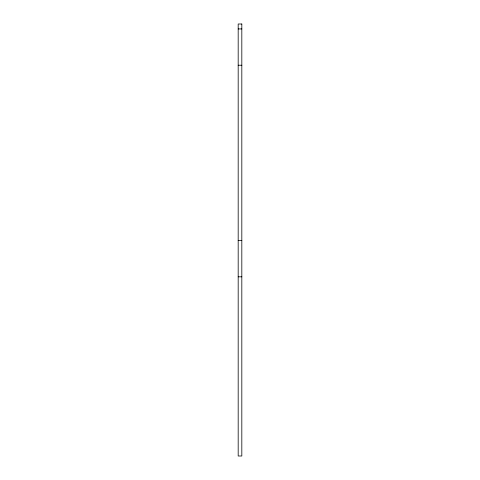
<?xml version="1.0" encoding="UTF-8"?>
<svg xmlns="http://www.w3.org/2000/svg" width="480" height="480" viewBox="0 0 480 480"><rect width="100%" height="100%" fill="white"/><g stroke="black" fill="none" stroke-linecap="round" stroke-linejoin="round"><path stroke-width="0.72" d="M238.182 28.932L241.818 28.932M238.182 65.232L241.818 65.232M238.182 240.516L241.818 240.516M238.182 276.816L241.818 276.816M241.818 24L238.182 24L238.182 456L241.818 456L241.818 24"/></g></svg>
